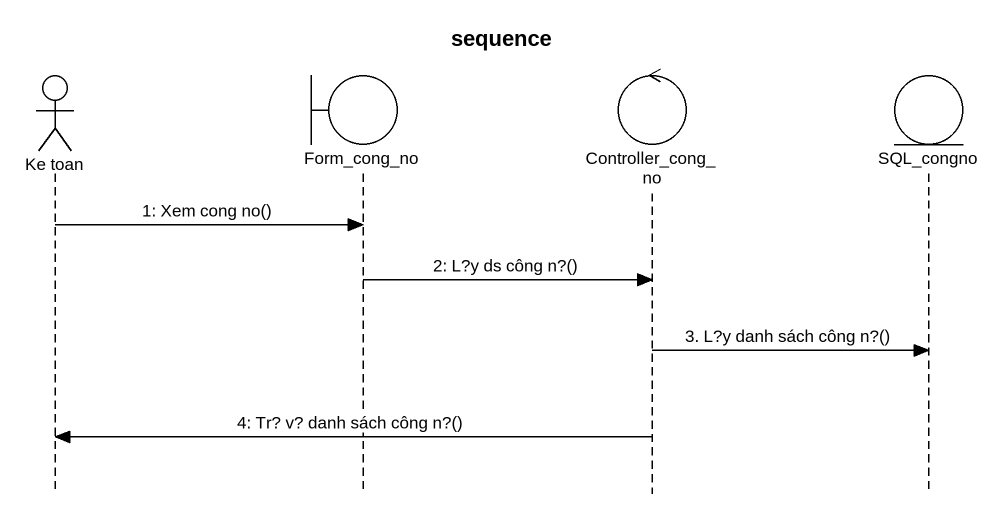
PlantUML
@startuml
title sequence
hide footbox
actor "Ke toan" as Ke_toan
boundary Form_cong_no
control Controller_cong_no
entity SQL_congno

Ke_toan -> Form_cong_no : 1: Xem cong no()
Form_cong_no -> Controller_cong_no : 2: L?y ds công n?()
Controller_cong_no -> SQL_congno : 3. L?y danh sách công n?()
Controller_cong_no -> Ke_toan : 4: Tr? v? danh sách công n?()
@enduml
